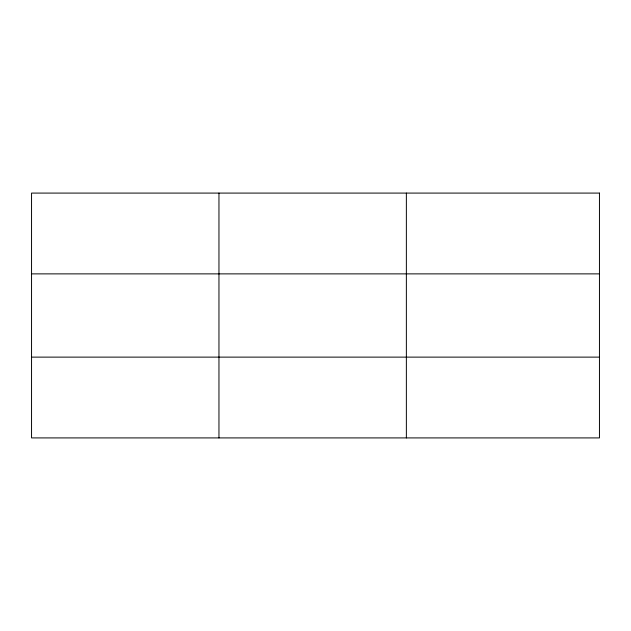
<?xml version="1.0" encoding="UTF-8"?>
<svg xmlns="http://www.w3.org/2000/svg" width="631" height="631" viewBox="0 0 631 631"><rect width="100%" height="100%" fill="white"/><g stroke="black" fill="none" stroke-linecap="round" stroke-linejoin="round"><path stroke-width="0.95" d="M218.957 437.914L218.957 193.086M406.364 437.914L406.364 193.086M31.55 273.878L599.45 273.878M31.55 357.122L599.45 357.122M599.45 193.086L599.45 437.914L31.55 437.914L31.55 193.086L599.45 193.086"/></g></svg>
